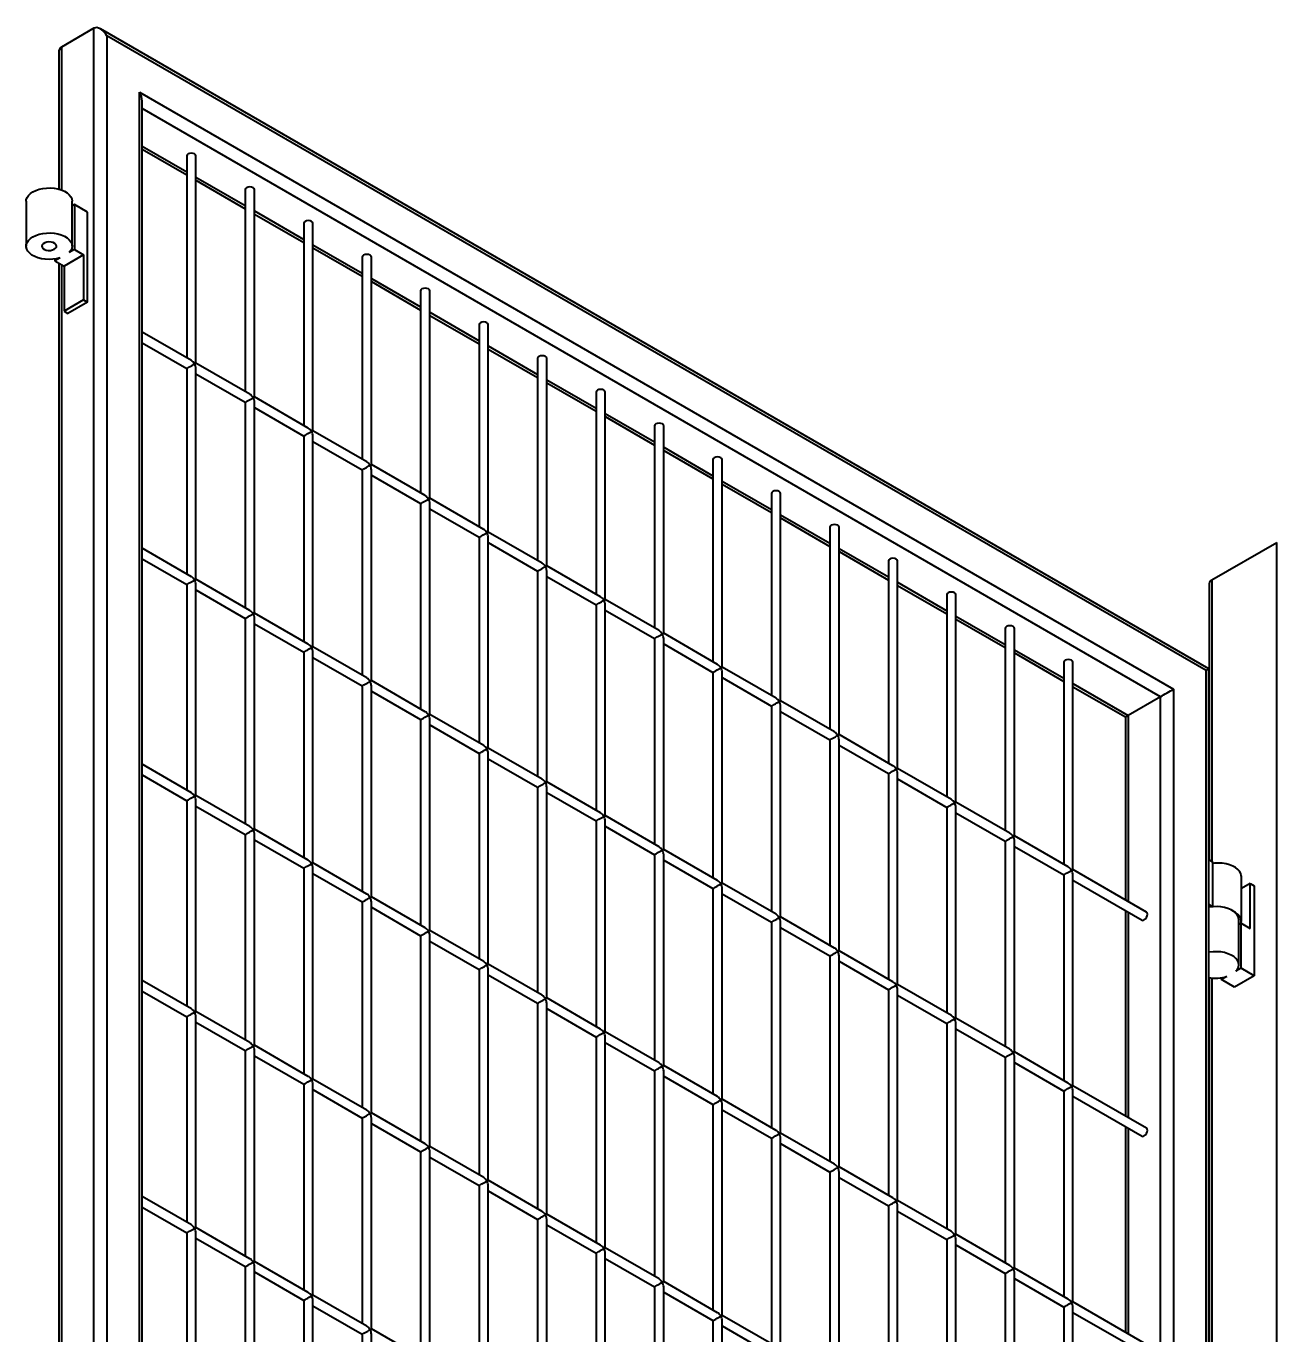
# Model space of a CAD drawing. Header units: millimetres. Extents: x 0 to 420, y 0 to 297.
# Drawn here: x 209.68 to 223.29, y 139.1 to 153.35 of the extents above; entities that cross this region are included whole.
import ezdxf

# ---------------------------------------------------------------- set-up
doc = ezdxf.new("R2010")
doc.units = ezdxf.units.MM

msp = doc.modelspace()

# ---------------------------------------------------------------- linework, layer by layer
at = {"color": 7, "linetype": 'Continuous', "lineweight": 40}
for p, q in [((210.4152, 153.3225), (210.0616, 153.1184)), ((210.4152, 123.9271), (210.4152, 153.3225)), ((222.5501, 146.351), (210.4859, 153.3155)), ((210.5566, 153.2409), (210.5566, 124.0087)), ((222.5208, 146.3341), (210.5566, 153.2409)), ((210.0323, 153.0537), (210.0323, 151.5714)), ((210.9102, 152.6285), (222.1673, 146.1299)), ((210.9102, 124.2129), (210.9102, 152.6285)), ((210.9394, 124.2298), (210.9394, 152.5299)), ((210.9394, 152.0063), (211.4258, 151.7255)), ((211.4258, 151.9345), (211.4258, 149.7348)), ((211.5258, 149.6771), (211.5258, 151.9345)), ((211.5258, 151.6678), (212.0622, 151.3581)), ((212.0622, 151.5672), (212.0622, 149.3674)), ((212.1622, 149.3097), (212.1622, 151.5672)), ((209.6773, 151.4404), (209.6773, 150.9505)), ((210.1773, 150.9505), (210.1773, 151.4404)), ((210.203, 151.4037), (210.1773, 151.3888)), ((210.203, 151.4037), (210.203, 150.9137)), ((210.3445, 151.322), (210.203, 151.4037)), ((210.3445, 150.3422), (210.3445, 151.322)), ((212.1622, 151.3004), (212.6986, 150.9907)), ((212.6986, 151.1998), (212.6986, 149.0001)), ((212.7986, 148.9423), (212.7986, 151.1998)), ((210.0475, 150.8239), (209.9909, 150.7913)), ((210.302, 150.8566), (210.0899, 150.7341)), ((210.203, 150.9137), (210.1465, 150.8811)), ((210.203, 150.9137), (210.302, 150.8566)), ((210.302, 150.8566), (210.302, 150.3667)), ((212.7986, 150.933), (213.335, 150.6233)), ((213.335, 150.8324), (213.335, 148.6327)), ((213.435, 148.5749), (213.435, 150.8324)), ((209.9909, 150.8109), (209.9909, 150.7913)), ((209.9909, 150.7913), (210.0899, 150.7341)), ((210.0323, 150.7674), (210.0323, 127.0751)), ((210.0899, 150.7341), (210.0899, 150.2442)), ((213.435, 150.5656), (213.9714, 150.256)), ((213.9714, 150.465), (213.9714, 148.2653)), ((214.0714, 148.2076), (214.0714, 150.465)), ((210.302, 150.3667), (210.0899, 150.2442)), ((210.3445, 150.3422), (210.1323, 150.2197)), ((210.302, 150.3667), (210.3445, 150.3422)), ((210.0899, 150.2442), (210.1323, 150.2197)), ((214.0714, 150.1982), (214.6078, 149.8886)), ((211.4758, 149.706), (210.9394, 150.0156)), ((214.6078, 150.0976), (214.6078, 147.8979)), ((214.7078, 147.8402), (214.7078, 150.0976)), ((210.9394, 149.9002), (211.4258, 149.6194)), ((214.7078, 149.8308), (215.2442, 149.5212)), ((215.2442, 149.7302), (215.2442, 147.5305)), ((215.3442, 147.4728), (215.3442, 149.7302)), ((211.4258, 149.6194), (211.4258, 147.3832)), ((212.1122, 149.3386), (211.5258, 149.6771)), ((211.5258, 147.3255), (211.5258, 149.6194)), ((211.5258, 149.5616), (212.0622, 149.252)), ((215.3442, 149.4635), (215.8806, 149.1538)), ((212.0622, 149.252), (212.0622, 147.0158)), ((212.7486, 148.9712), (212.1622, 149.3097)), ((212.1622, 146.9581), (212.1622, 149.252)), ((215.8806, 149.3629), (215.8806, 147.1631)), ((215.9806, 147.1054), (215.9806, 149.3629)), ((212.1622, 149.1942), (212.6986, 148.8846)), ((215.9806, 149.0961), (216.517, 148.7864)), ((216.517, 148.9955), (216.517, 146.7958)), ((216.617, 146.738), (216.617, 148.9955)), ((212.6986, 148.8846), (212.6986, 146.6484)), ((213.385, 148.6038), (212.7986, 148.9423)), ((212.7986, 146.5907), (212.7986, 148.8846)), ((212.7986, 148.8269), (213.335, 148.5172)), ((216.617, 148.7287), (217.1534, 148.419)), ((214.0214, 148.2364), (213.435, 148.5749)), ((217.1534, 148.6281), (217.1534, 146.4284)), ((217.2534, 146.3706), (217.2534, 148.6281)), ((213.335, 148.5172), (213.335, 146.281)), ((213.435, 146.2233), (213.435, 148.5172)), ((213.435, 148.4595), (213.9714, 148.1498)), ((217.2534, 148.3613), (217.7898, 148.0517)), ((217.7898, 148.2607), (217.7898, 146.061)), ((217.8898, 146.0033), (217.8898, 148.2607)), ((213.9714, 148.1498), (213.9714, 145.9137)), ((214.6578, 147.869), (214.0714, 148.2076)), ((214.0714, 145.8559), (214.0714, 148.1498)), ((214.0714, 148.0921), (214.6078, 147.7824)), ((217.8898, 147.9939), (218.4262, 147.6843)), ((215.2942, 147.5017), (214.7078, 147.8402)), ((218.4262, 147.8933), (218.4262, 145.6936)), ((218.5262, 145.6359), (218.5262, 147.8933)), ((214.6078, 147.7824), (214.6078, 145.5463)), ((214.7078, 145.4885), (214.7078, 147.7824)), ((214.7078, 147.7247), (215.2442, 147.4151)), ((222.5845, 147.3181), (223.2916, 147.7263)), ((211.4758, 147.3543), (210.9394, 147.664)), ((210.9394, 147.5485), (211.4258, 147.2677)), ((218.5262, 147.6265), (219.0626, 147.3169)), ((215.2442, 147.4151), (215.2442, 145.1789)), ((215.9306, 147.1343), (215.3442, 147.4728)), ((215.3442, 145.1212), (215.3442, 147.4151)), ((219.0626, 147.5259), (219.0626, 145.3262)), ((219.1626, 145.2685), (219.1626, 147.5259)), ((211.4258, 147.2677), (211.4258, 145.0316)), ((212.1122, 146.9869), (211.5258, 147.3255)), ((211.5258, 144.9738), (211.5258, 147.2677)), ((215.3442, 147.3573), (215.8806, 147.0477)), ((219.1626, 147.2592), (219.699, 146.9495)), ((222.5552, 147.2773), (222.5552, 144.2729)), ((211.5258, 147.21), (212.0622, 146.9003)), ((219.699, 147.1586), (219.699, 144.9588)), ((219.799, 144.9011), (219.799, 147.1586)), ((215.8806, 147.0477), (215.8806, 144.8115)), ((216.567, 146.7669), (215.9806, 147.1054)), ((215.9806, 144.7538), (215.9806, 147.0477)), ((215.9806, 146.9899), (216.517, 146.6803)), ((212.0622, 146.9003), (212.0622, 144.6642)), ((212.7486, 146.6196), (212.1622, 146.9581)), ((212.1622, 144.6064), (212.1622, 146.9003)), ((212.1622, 146.8426), (212.6986, 146.533)), ((219.799, 146.8918), (220.3354, 146.5821)), ((217.2034, 146.3995), (216.617, 146.738)), ((220.3354, 146.7912), (220.3354, 144.5915)), ((220.4354, 144.5337), (220.4354, 146.7912)), ((213.385, 146.2522), (212.7986, 146.5907)), ((216.517, 146.6803), (216.517, 144.4441)), ((216.617, 144.3864), (216.617, 146.6803)), ((216.617, 146.6226), (217.1534, 146.3129)), ((212.6986, 146.533), (212.6986, 144.2968)), ((212.7986, 144.2391), (212.7986, 146.533)), ((212.7986, 146.4752), (213.335, 146.1656)), ((220.4354, 146.5244), (220.9718, 146.2147)), ((220.9718, 146.4238), (220.9718, 144.2241)), ((221.0718, 144.1663), (221.0718, 146.4238)), ((217.1534, 146.3129), (217.1534, 144.0767)), ((217.8398, 146.0321), (217.2534, 146.3706)), ((217.2534, 144.019), (217.2534, 146.3129)), ((222.5208, 117.1019), (222.5208, 146.3341)), ((222.5501, 117.0033), (222.5501, 146.351)), ((213.335, 146.1656), (213.335, 143.9294)), ((214.0214, 145.8848), (213.435, 146.2233)), ((213.435, 143.8717), (213.435, 146.1656)), ((217.2534, 146.2552), (217.7898, 145.9455)), ((221.0718, 146.157), (221.643, 145.8272)), ((222.1673, 146.1299), (222.1673, 117.7143)), ((213.435, 146.1078), (213.9714, 145.7982)), ((218.4762, 145.6647), (217.8898, 146.0033)), ((222.0259, 146.0482), (221.6723, 145.8441)), ((214.6578, 145.5174), (214.0714, 145.8559)), ((217.7898, 145.9455), (217.7898, 143.7094)), ((217.8898, 143.6516), (217.8898, 145.9455)), ((217.8898, 145.8878), (218.4262, 145.5781)), ((213.9714, 145.7982), (213.9714, 143.562)), ((214.0714, 143.5043), (214.0714, 145.7982)), ((214.0714, 145.7405), (214.6078, 145.4308)), ((221.643, 145.8272), (221.643, 143.8366)), ((218.4262, 145.5781), (218.4262, 143.342)), ((219.1126, 145.2974), (218.5262, 145.6359)), ((218.5262, 143.2842), (218.5262, 145.5781)), ((214.6078, 145.4308), (214.6078, 143.1946)), ((215.2942, 145.15), (214.7078, 145.4885)), ((214.7078, 143.1369), (214.7078, 145.4308)), ((218.5262, 145.5204), (219.0626, 145.2108)), ((211.4758, 145.0027), (210.9394, 145.3123)), ((214.7078, 145.3731), (215.2442, 145.0634)), ((219.749, 144.93), (219.1626, 145.2685)), ((210.9394, 145.1969), (211.4258, 144.9161)), ((215.9306, 144.7826), (215.3442, 145.1212)), ((219.0626, 145.2108), (219.0626, 142.9746)), ((219.1626, 142.9169), (219.1626, 145.2108)), ((219.1626, 145.153), (219.699, 144.8434)), ((215.2442, 145.0634), (215.2442, 142.8272)), ((215.3442, 142.7695), (215.3442, 145.0634)), ((215.3442, 145.0057), (215.8806, 144.696)), ((211.4258, 144.9161), (211.4258, 142.6799)), ((212.1122, 144.6353), (211.5258, 144.9738)), ((211.5258, 142.6222), (211.5258, 144.9161)), ((211.5258, 144.8584), (212.0622, 144.5487)), ((219.699, 144.8434), (219.699, 142.6072)), ((220.3854, 144.5626), (219.799, 144.9011)), ((219.799, 142.5495), (219.799, 144.8434)), ((215.8806, 144.696), (215.8806, 142.4599)), ((216.567, 144.4153), (215.9806, 144.7538)), ((215.9806, 142.4021), (215.9806, 144.696)), ((219.799, 144.7856), (220.3354, 144.476)), ((212.7486, 144.2679), (212.1622, 144.6064)), ((215.9806, 144.6383), (216.517, 144.3287)), ((212.0622, 144.5487), (212.0622, 142.3125)), ((212.1622, 142.2548), (212.1622, 144.5487)), ((212.1622, 144.491), (212.6986, 144.1813)), ((220.3354, 144.476), (220.3354, 142.2398)), ((221.0218, 144.1952), (220.4354, 144.5337)), ((220.4354, 142.1821), (220.4354, 144.476)), ((220.4354, 144.4183), (220.9718, 144.1086)), ((216.517, 144.3287), (216.517, 142.0925)), ((217.2034, 144.0479), (216.617, 144.3864)), ((216.617, 142.0348), (216.617, 144.3287)), ((216.617, 144.2709), (217.1534, 143.9613)), ((222.5501, 144.2758), (222.5916, 144.2519)), ((212.6986, 144.1813), (212.6986, 141.9451)), ((213.385, 143.9005), (212.7986, 144.2391)), ((212.7986, 141.8874), (212.7986, 144.1813)), ((212.7986, 144.1236), (213.335, 143.8139)), ((221.8741, 143.7032), (221.0718, 144.1663)), ((222.5916, 144.2519), (222.5916, 143.762)), ((217.8398, 143.6805), (217.2534, 144.019)), ((220.9718, 144.1086), (220.9718, 141.8724)), ((221.0718, 141.8147), (221.0718, 144.1086)), ((221.0718, 144.0509), (221.8241, 143.6166)), ((222.9052, 143.6028), (222.9052, 144.0927)), ((223.0017, 144.0152), (222.9052, 143.9595)), ((223.0017, 143.5252), (223.0017, 144.0152)), ((223.0017, 144.0152), (223.0441, 143.9907)), ((223.0441, 143.9907), (223.0441, 143.0108)), ((214.0214, 143.5332), (213.435, 143.8717)), ((217.1534, 143.9613), (217.1534, 141.7251)), ((217.2534, 141.6674), (217.2534, 143.9613)), ((217.2534, 143.9035), (217.7898, 143.5939)), ((213.335, 143.8139), (213.335, 141.5778)), ((213.435, 141.52), (213.435, 143.8139)), ((213.435, 143.7562), (213.9714, 143.4465)), ((221.643, 143.7211), (221.643, 141.4849)), ((222.5916, 143.762), (222.5501, 143.7859)), ((217.7898, 143.5939), (217.7898, 141.3577)), ((218.4762, 143.3131), (217.8898, 143.6516)), ((217.8898, 141.3), (217.8898, 143.5939)), ((222.8769, 143.1292), (222.8769, 143.6191)), ((222.9027, 143.5824), (222.8769, 143.5675)), ((222.9027, 143.0925), (222.9027, 143.5824)), ((222.9027, 143.5824), (223.0017, 143.5252)), ((213.9714, 143.4466), (213.9714, 141.2104)), ((214.6578, 143.1658), (214.0714, 143.5043)), ((214.0714, 141.1526), (214.0714, 143.4465)), ((217.8898, 143.5362), (218.4262, 143.2265)), ((214.0714, 143.3888), (214.6078, 143.0792)), ((219.1126, 142.9457), (218.5262, 143.2842)), ((215.2942, 142.7984), (214.7078, 143.1369)), ((218.4262, 143.2265), (218.4262, 140.9903)), ((218.5262, 140.9326), (218.5262, 143.2265)), ((218.5262, 143.1688), (219.0626, 142.8591)), ((214.6078, 143.0792), (214.6078, 140.843)), ((214.7078, 140.7853), (214.7078, 143.0792)), ((214.7078, 143.0214), (215.2442, 142.7118)), ((222.5552, 142.9909), (222.5552, 119.7767)), ((222.7471, 143.0027), (222.6906, 142.97)), ((222.6906, 142.97), (222.6906, 142.9896)), ((223.0441, 143.0108), (222.832, 142.8884)), ((222.9027, 143.0925), (222.8461, 143.0598)), ((223.0441, 143.0108), (222.9027, 143.0925)), ((211.4758, 142.6511), (210.9394, 142.9607)), ((210.9394, 142.8452), (211.4258, 142.5644)), ((219.0626, 142.8591), (219.0626, 140.6229)), ((219.749, 142.5783), (219.1626, 142.9169)), ((219.1626, 140.5652), (219.1626, 142.8591)), ((222.832, 142.8884), (222.6906, 142.97)), ((215.2442, 142.7118), (215.2442, 140.4756)), ((215.9306, 142.431), (215.3442, 142.7695)), ((215.3442, 140.4179), (215.3442, 142.7118)), ((219.1626, 142.8014), (219.699, 142.4917)), ((211.4258, 142.5644), (211.4258, 140.3283)), ((212.1122, 142.2837), (211.5258, 142.6222)), ((211.5258, 140.2705), (211.5258, 142.5644)), ((215.3442, 142.6541), (215.8806, 142.3444)), ((211.5258, 142.5067), (212.0622, 142.1971)), ((219.699, 142.4917), (219.699, 140.2556)), ((220.3854, 142.211), (219.799, 142.5495)), ((219.799, 140.1978), (219.799, 142.4917)), ((219.799, 142.434), (220.3354, 142.1244)), ((215.8806, 142.3444), (215.8806, 140.1082)), ((216.567, 142.0636), (215.9806, 142.4021)), ((215.9806, 140.0505), (215.9806, 142.3444)), ((215.9806, 142.2867), (216.517, 141.977)), ((212.0622, 142.1971), (212.0622, 139.9609)), ((212.7486, 141.9163), (212.1622, 142.2548)), ((212.1622, 139.9032), (212.1622, 142.1971)), ((212.1622, 142.1393), (212.6986, 141.8297)), ((221.0218, 141.8436), (220.4354, 142.1821)), ((217.2034, 141.6962), (216.617, 142.0348)), ((220.3354, 142.1244), (220.3354, 139.8882)), ((220.4354, 139.8305), (220.4354, 142.1244)), ((220.4354, 142.0666), (220.9718, 141.757)), ((213.385, 141.5489), (212.7986, 141.8874)), ((216.517, 141.977), (216.517, 139.7408)), ((216.617, 139.6831), (216.617, 141.977)), ((216.617, 141.9193), (217.1534, 141.6096)), ((212.6986, 141.8297), (212.6986, 139.5935)), ((212.7986, 139.5358), (212.7986, 141.8297)), ((212.7986, 141.772), (213.335, 141.4623)), ((220.9718, 141.757), (220.9718, 139.5208)), ((221.8741, 141.3515), (221.0718, 141.8147)), ((221.0718, 139.4631), (221.0718, 141.757)), ((217.1534, 141.6096), (217.1534, 139.3735)), ((217.8398, 141.3289), (217.2534, 141.6674)), ((217.2534, 139.3157), (217.2534, 141.6096)), ((221.0718, 141.6992), (221.8241, 141.2649)), ((213.335, 141.4623), (213.335, 139.2261)), ((214.0214, 141.1815), (213.435, 141.52)), ((213.435, 139.1684), (213.435, 141.4623)), ((217.2534, 141.5519), (217.7898, 141.2422)), ((213.435, 141.4046), (213.9714, 141.0949)), ((218.4762, 140.9615), (217.8898, 141.3)), ((221.643, 141.3695), (221.643, 139.1333)), ((214.6578, 140.8141), (214.0714, 141.1526)), ((217.7898, 141.2422), (217.7898, 139.0061)), ((217.8898, 138.9483), (217.8898, 141.2422)), ((217.8898, 141.1845), (218.4262, 140.8749)), ((213.9714, 141.0949), (213.9714, 138.8587)), ((214.0714, 138.801), (214.0714, 141.0949)), ((214.0714, 141.0372), (214.6078, 140.7275)), ((218.4262, 140.8749), (218.4262, 138.6387)), ((219.1126, 140.5941), (218.5262, 140.9326)), ((218.5262, 138.581), (218.5262, 140.8749)), ((214.6078, 140.7275), (214.6078, 138.4914)), ((215.2942, 140.4467), (214.7078, 140.7853)), ((214.7078, 138.4336), (214.7078, 140.7275)), ((218.5262, 140.8171), (219.0626, 140.5075)), ((211.4758, 140.2994), (210.9394, 140.6091)), ((214.7078, 140.6698), (215.2442, 140.3601)), ((219.749, 140.2267), (219.1626, 140.5652)), ((210.9394, 140.4936), (211.4258, 140.2128)), ((219.0626, 140.5075), (219.0626, 138.2713)), ((219.1626, 138.2136), (219.1626, 140.5075)), ((219.1626, 140.4498), (219.699, 140.1401)), ((215.2442, 140.3601), (215.2442, 138.124)), ((215.9306, 140.0794), (215.3442, 140.4179)), ((215.3442, 138.0662), (215.3442, 140.3601)), ((215.3442, 140.3024), (215.8806, 139.9928)), ((211.4258, 140.2128), (211.4258, 137.9766)), ((212.1122, 139.932), (211.5258, 140.2705)), ((211.5258, 137.9189), (211.5258, 140.2128)), ((211.5258, 140.1551), (212.0622, 139.8454)), ((219.699, 140.1401), (219.699, 137.9039)), ((220.3854, 139.8593), (219.799, 140.1978)), ((219.799, 137.8462), (219.799, 140.1401)), ((216.567, 139.712), (215.9806, 140.0505)), ((219.799, 140.0824), (220.3354, 139.7727)), ((212.7486, 139.5646), (212.1622, 139.9032)), ((215.8806, 139.9928), (215.8806, 137.7566)), ((215.9806, 137.6989), (215.9806, 139.9928)), ((215.9806, 139.935), (216.517, 139.6254)), ((212.0622, 139.8454), (212.0622, 137.6093)), ((212.1622, 137.5515), (212.1622, 139.8454)), ((212.1622, 139.7877), (212.6986, 139.478)), ((220.3354, 139.7727), (220.3354, 137.5365)), ((221.0218, 139.4919), (220.4354, 139.8305)), ((220.4354, 137.4788), (220.4354, 139.7727)), ((220.4354, 139.715), (220.9718, 139.4053)), ((216.517, 139.6254), (216.517, 137.3892)), ((217.2034, 139.3446), (216.617, 139.6831)), ((216.617, 137.3315), (216.617, 139.6254)), ((216.617, 139.5676), (217.1534, 139.258)), ((212.6986, 139.478), (212.6986, 137.2419)), ((213.385, 139.1973), (212.7986, 139.5358)), ((212.7986, 137.1841), (212.7986, 139.478)), ((221.8741, 138.9999), (221.0718, 139.4631)), ((212.7986, 139.4203), (213.335, 139.1107)), ((217.8398, 138.9772), (217.2534, 139.3157)), ((220.9718, 139.4053), (220.9718, 137.1692)), ((221.0718, 137.1114), (221.0718, 139.4053)), ((221.0718, 139.3476), (221.8241, 138.9133)), ((214.0214, 138.8299), (213.435, 139.1684)), ((217.1534, 139.258), (217.1534, 137.0218)), ((217.2534, 136.9641), (217.2534, 139.258)), ((217.2534, 139.2003), (217.7898, 138.8906)), ((213.335, 139.1107), (213.335, 136.8745)), ((213.435, 136.8168), (213.435, 139.1107))]:
    msp.add_line(p, q, dxfattribs=at)
at = {"color": 8, "linetype": 'Continuous', "lineweight": 40}
for p, q in [((210.0616, 153.1184), (210.0616, 151.5621)), ((222.0259, 146.0482), (210.9394, 152.4483)), ((210.9394, 152.0401), (211.4258, 151.7593)), ((211.5258, 151.7016), (212.0622, 151.3919)), ((212.1622, 151.3342), (212.6986, 151.0245)), ((212.7986, 150.9668), (213.335, 150.6572)), ((210.0616, 150.7504), (210.0616, 127.0659)), ((213.435, 150.5994), (213.9714, 150.2898)), ((214.0714, 150.232), (214.6078, 149.9224)), ((214.7078, 149.8647), (215.2442, 149.555)), ((215.3442, 149.4973), (215.8806, 149.1876)), ((215.9806, 149.1299), (216.517, 148.8202)), ((216.617, 148.7625), (217.1534, 148.4529)), ((217.2534, 148.3951), (217.7898, 148.0855)), ((217.8898, 148.0277), (218.4262, 147.7181)), ((223.2916, 115.5545), (223.2916, 147.7263)), ((218.5262, 147.6604), (219.0626, 147.3507)), ((219.1626, 147.293), (219.699, 146.9833)), ((222.5845, 147.3181), (222.5845, 144.256)), ((219.799, 146.9256), (220.3354, 146.6159)), ((220.4354, 146.5582), (220.9718, 146.2486)), ((221.0718, 146.1908), (221.6723, 145.8441)), ((222.0259, 117.8297), (222.0259, 146.0482)), ((221.6723, 145.8441), (221.6723, 143.8197)), ((221.6723, 143.7042), (221.6723, 141.468)), ((222.5845, 142.987), (222.5845, 119.7598)), ((221.6723, 141.3526), (221.6723, 139.1164))]:
    msp.add_line(p, q, dxfattribs=at)
at = {"color": 7, "linetype": 'Continuous', "lineweight": 40, "flags": 128}
for points in [[(211.5258, 151.9345), (211.522, 151.9456), (211.5112, 151.955), (211.495, 151.9612), (211.4758, 151.9634), (211.4567, 151.9612), (211.4405, 151.955), (211.4296, 151.9456), (211.4258, 151.9345)], [(209.6773, 151.4404), (209.6789, 151.4567), (209.6871, 151.4804), (209.7021, 151.5031), (209.7234, 151.5239), (209.7505, 151.5424), (209.7826, 151.5581), (209.8187, 151.5704), (209.8579, 151.579), (209.8991, 151.5838), (209.9411, 151.5845), (209.9826, 151.5811), (210.0226, 151.5738), (210.06, 151.5627), (210.0935, 151.5482), (210.1224, 151.5306), (210.1458, 151.5105), (210.1631, 151.4884), (210.1736, 151.4649), (210.1773, 151.4408), (210.1773, 151.4404)], [(212.1622, 151.5672), (212.1584, 151.5782), (212.1476, 151.5876), (212.1314, 151.5938), (212.1122, 151.596), (212.0931, 151.5938), (212.0769, 151.5876), (212.066, 151.5782), (212.0622, 151.5672)], [(212.7986, 151.1998), (212.7948, 151.2108), (212.784, 151.2202), (212.7678, 151.2264), (212.7486, 151.2286), (212.7295, 151.2264), (212.7133, 151.2202), (212.7024, 151.2108), (212.6986, 151.1998)], [(210.0475, 150.8239), (210.0091, 150.8141), (209.9684, 150.8081), (209.9266, 150.8061), (209.8848, 150.8082), (209.8442, 150.8144), (209.8059, 150.8243), (209.771, 150.8378), (209.7406, 150.8545), (209.7154, 150.8739), (209.6962, 150.8954), (209.6835, 150.9185), (209.6777, 150.9425), (209.6789, 150.9667), (209.6871, 150.9905), (209.7021, 151.0131), (209.7234, 151.034), (209.7505, 151.0525), (209.7826, 151.0682), (209.8187, 151.0805), (209.8579, 151.0891), (209.8991, 151.0939), (209.9411, 151.0946), (209.9826, 151.0912), (210.0226, 151.0839), (210.06, 151.0728), (210.0935, 151.0582), (210.1224, 151.0407), (210.1458, 151.0205), (210.1631, 150.9984), (210.1736, 150.975), (210.1773, 150.9509), (210.1739, 150.9267), (210.1635, 150.9032), (210.1465, 150.8811)], [(209.9838, 150.9178), (209.998, 150.9289), (210.0059, 150.9419), (210.0068, 150.9556), (210.0006, 150.9689), (209.9879, 150.9806), (209.9698, 150.9896), (209.948, 150.9951), (209.9243, 150.9966), (209.9009, 150.9941), (209.8798, 150.9876), (209.8629, 150.9779), (209.8518, 150.9657), (209.8473, 150.9522), (209.85, 150.9385), (209.8595, 150.9259), (209.8751, 150.9155), (209.8953, 150.9081), (209.9183, 150.9046), (209.9421, 150.9051), (209.9647, 150.9096), (209.9838, 150.9178)], [(213.435, 150.8324), (213.4312, 150.8434), (213.4204, 150.8528), (213.4042, 150.8591), (213.385, 150.8613), (213.3659, 150.8591), (213.3497, 150.8528), (213.3388, 150.8434), (213.335, 150.8324)], [(214.0714, 150.465), (214.0676, 150.4761), (214.0568, 150.4854), (214.0406, 150.4917), (214.0214, 150.4939), (214.0023, 150.4917), (213.9861, 150.4854), (213.9752, 150.4761), (213.9714, 150.465)], [(214.7078, 150.0976), (214.704, 150.1087), (214.6932, 150.118), (214.677, 150.1243), (214.6578, 150.1265), (214.6387, 150.1243), (214.6225, 150.118), (214.6116, 150.1087), (214.6078, 150.0976)], [(215.3442, 149.7302), (215.3404, 149.7413), (215.3296, 149.7507), (215.3134, 149.7569), (215.2942, 149.7591), (215.2751, 149.7569), (215.2589, 149.7507), (215.248, 149.7413), (215.2442, 149.7302)], [(215.9806, 149.3629), (215.9768, 149.3739), (215.966, 149.3833), (215.9497, 149.3895), (215.9306, 149.3917), (215.9115, 149.3895), (215.8953, 149.3833), (215.8844, 149.3739), (215.8806, 149.3629)], [(216.617, 148.9955), (216.6132, 149.0065), (216.6024, 149.0159), (216.5861, 149.0221), (216.567, 149.0243), (216.5479, 149.0221), (216.5317, 149.0159), (216.5208, 149.0065), (216.517, 148.9955)], [(217.2534, 148.6281), (217.2496, 148.6391), (217.2388, 148.6485), (217.2225, 148.6548), (217.2034, 148.657), (217.1843, 148.6548), (217.168, 148.6485), (217.1572, 148.6391), (217.1534, 148.6281)], [(217.8898, 148.2607), (217.886, 148.2718), (217.8752, 148.2811), (217.8589, 148.2874), (217.8398, 148.2896), (217.8207, 148.2874), (217.8044, 148.2811), (217.7936, 148.2718), (217.7898, 148.2607)], [(218.5262, 147.8933), (218.5224, 147.9044), (218.5116, 147.9137), (218.4953, 147.92), (218.4762, 147.9222), (218.4571, 147.92), (218.4408, 147.9137), (218.43, 147.9044), (218.4262, 147.8933)], [(219.1626, 147.5259), (219.1588, 147.537), (219.1479, 147.5464), (219.1317, 147.5526), (219.1126, 147.5548), (219.0935, 147.5526), (219.0772, 147.5463), (219.0664, 147.537), (219.0626, 147.5259)], [(219.799, 147.1586), (219.7952, 147.1696), (219.7843, 147.179), (219.7681, 147.1852), (219.749, 147.1874), (219.7299, 147.1852), (219.7136, 147.179), (219.7028, 147.1696), (219.699, 147.1586)], [(220.4354, 146.7912), (220.4316, 146.8022), (220.4207, 146.8116), (220.4045, 146.8178), (220.3854, 146.82), (220.3662, 146.8178), (220.35, 146.8116), (220.3392, 146.8022), (220.3354, 146.7912)], [(221.0718, 146.4238), (221.068, 146.4348), (221.0571, 146.4442), (221.0409, 146.4505), (221.0218, 146.4527), (221.0026, 146.4505), (220.9864, 146.4442), (220.9756, 146.4348), (220.9718, 146.4238)], [(222.9052, 144.0927), (222.9048, 144.1007), (222.899, 144.1247), (222.8863, 144.1478), (222.8671, 144.1693), (222.8419, 144.1887), (222.8114, 144.2054), (222.7766, 144.2189), (222.7383, 144.2288), (222.6977, 144.2349), (222.6559, 144.237), (222.614, 144.2351), (222.5916, 144.2323)], [(221.8491, 143.619), (221.8626, 143.63), (221.8741, 143.6454), (221.8818, 143.6631), (221.8844, 143.6803), (221.8818, 143.6944), (221.8741, 143.7032), (221.8741, 143.7032)], [(222.8769, 143.6191), (222.8769, 143.6195), (222.8733, 143.6437), (222.8627, 143.6671), (222.8455, 143.6892), (222.8221, 143.7093), (222.7932, 143.7269), (222.7596, 143.7414), (222.7223, 143.7525), (222.6823, 143.7599), (222.6407, 143.7632), (222.5987, 143.7625), (222.5576, 143.7578), (222.5501, 143.7565)], [(222.9027, 143.5824), (222.9036, 143.5865), (222.9048, 143.6107), (222.899, 143.6347), (222.8863, 143.6578), (222.8671, 143.6794), (222.8419, 143.6988), (222.8173, 143.7127)], [(221.8241, 143.6166), (221.8356, 143.6143), (221.8491, 143.619)], [(222.8461, 143.0598), (222.8631, 143.082), (222.8735, 143.1054), (222.8769, 143.1296), (222.8733, 143.1537), (222.8627, 143.1772), (222.8455, 143.1993), (222.8221, 143.2194), (222.7932, 143.237), (222.7596, 143.2515), (222.7223, 143.2626), (222.6823, 143.2699), (222.6407, 143.2733), (222.5987, 143.2726), (222.5576, 143.2679), (222.5501, 143.2665)], [(221.8491, 141.2674), (221.8626, 141.2783), (221.8741, 141.2938), (221.8818, 141.3115), (221.8844, 141.3286), (221.8818, 141.3427), (221.8741, 141.3515), (221.8741, 141.3515)], [(221.8241, 141.2649), (221.8356, 141.2627), (221.8491, 141.2674)]]:
    msp.add_lwpolyline(points, dxfattribs=at)
at = {"color": 7, "linetype": 'Continuous', "lineweight": 40}
for centre, radius, start, end in [((222.6052, 147.2723), 0.0503, 114.37332, 174.30284), ((222.6266, 143.3989), 0.4141, 259.36025, 286.91829)]:
    msp.add_arc(centre, radius, start, end, dxfattribs=at)
for centre, major_axis, ratio, start_param, end_param in [((210.4859, 153.2001), (-0.0707, 0.1225), 0.5773346, 4.7123483, 6.2831447), ((210.1323, 152.996), (-0.0707, 0.1225), 0.5773346, 6.2831447, 7.0685428), ((210.8394, 152.5877), (-0.0707, 0.1225), 0.5773346, 3.9269502, 4.7123483), ((211.4758, 149.6482), (-0.0354, 0.0612), 0.5773346, 4.7123483, 5.4978278), ((211.4758, 149.6482), (0.05, 0.0289), 0.0000704, 3.141552, 5.4977465), ((211.4758, 149.6482), (0.05, 0.0289), 0.0000704, 5.4977465, 6.2831447), ((211.4758, 149.6482), (-0.0354, 0.0612), 0.5773346, 3.9269502, 4.7123483), ((212.1122, 149.2808), (0.05, 0.0289), 0.0000704, 3.141552, 5.4977465), ((212.1122, 149.2808), (-0.0354, 0.0612), 0.5773346, 4.7123483, 5.4978278), ((212.1122, 149.2808), (0.05, 0.0289), 0.0000704, 5.4977465, 6.2831447), ((212.1122, 149.2808), (-0.0354, 0.0612), 0.5773346, 3.9269502, 4.7123483), ((212.7486, 148.9135), (-0.0354, 0.0612), 0.5773346, 4.7123483, 5.4978278), ((212.7486, 148.9135), (0.05, 0.0289), 0.0000704, 3.141552, 5.4977465), ((212.7486, 148.9135), (0.05, 0.0289), 0.0000704, 5.4977465, 6.2831447), ((212.7486, 148.9135), (-0.0354, 0.0612), 0.5773346, 3.9269502, 4.7123483), ((213.385, 148.5461), (0.05, 0.0289), 0.0000704, 3.141552, 5.4977465), ((213.385, 148.5461), (-0.0354, 0.0612), 0.5773346, 4.7123483, 5.4978278), ((213.385, 148.5461), (0.05, 0.0289), 0.0000704, 5.4977465, 6.2831447), ((213.385, 148.5461), (-0.0354, 0.0612), 0.5773346, 3.9269502, 4.7123483), ((214.0214, 148.1787), (0.05, 0.0289), 0.0000704, 3.141552, 5.4977465), ((214.0214, 148.1787), (-0.0354, 0.0612), 0.5773346, 4.7123483, 5.4978278), ((214.0214, 148.1787), (0.05, 0.0289), 0.0000704, 5.4977465, 6.2831447), ((214.0214, 148.1787), (-0.0354, 0.0612), 0.5773346, 3.9269502, 4.7123483), ((214.6578, 147.8113), (0.05, 0.0289), 0.0000704, 3.141552, 5.4977465), ((214.6578, 147.8113), (-0.0354, 0.0612), 0.5773346, 4.7123483, 5.4978278), ((214.6578, 147.8113), (0.05, 0.0289), 0.0000704, 5.4977465, 6.2831447), ((214.6578, 147.8113), (-0.0354, 0.0612), 0.5773346, 3.9269502, 4.7123483), ((215.2942, 147.4439), (0.05, 0.0289), 0.0000704, 3.141552, 5.4977465), ((215.2942, 147.4439), (-0.0354, 0.0612), 0.5773346, 4.7123483, 5.4978278), ((215.2942, 147.4439), (0.05, 0.0289), 0.0000704, 5.4977465, 6.2831447), ((215.2942, 147.4439), (-0.0354, 0.0612), 0.5773346, 3.9269502, 4.7123483), ((211.4758, 147.2966), (0.05, 0.0289), 0.0000704, 3.141552, 5.4977465), ((211.4758, 147.2966), (-0.0354, 0.0612), 0.5773346, 4.7123483, 5.4978278), ((211.4758, 147.2966), (0.05, 0.0289), 0.0000704, 5.4977465, 6.2831447), ((211.4758, 147.2966), (-0.0354, 0.0612), 0.5773346, 3.9269502, 4.7123483), ((215.9306, 147.0765), (-0.0354, 0.0612), 0.5773346, 4.7123483, 5.4978278), ((212.1122, 146.9292), (-0.0354, 0.0612), 0.5773346, 4.7123483, 5.4978278), ((215.9306, 147.0765), (0.05, 0.0289), 0.0000704, 3.141552, 5.4977465), ((215.9306, 147.0765), (0.05, 0.0289), 0.0000704, 5.4977465, 6.2831447), ((215.9306, 147.0765), (-0.0354, 0.0612), 0.5773346, 3.9269502, 4.7123483), ((212.1122, 146.9292), (0.05, 0.0289), 0.0000704, 3.141552, 5.4977465), ((212.1122, 146.9292), (0.05, 0.0289), 0.0000704, 5.4977465, 6.2831447), ((212.1122, 146.9292), (-0.0354, 0.0612), 0.5773346, 3.9269502, 4.7123483), ((216.567, 146.7092), (0.05, 0.0289), 0.0000704, 3.141552, 5.4977465), ((216.567, 146.7092), (-0.0354, 0.0612), 0.5773346, 4.7123483, 5.4978278), ((216.567, 146.7092), (0.05, 0.0289), 0.0000704, 5.4977465, 6.2831447), ((216.567, 146.7092), (-0.0354, 0.0612), 0.5773346, 3.9269502, 4.7123483), ((212.7486, 146.5618), (0.05, 0.0289), 0.0000704, 3.141552, 5.4977465), ((212.7486, 146.5618), (-0.0354, 0.0612), 0.5773346, 4.7123483, 5.4978278), ((212.7486, 146.5618), (0.05, 0.0289), 0.0000704, 5.4977465, 6.2831447), ((212.7486, 146.5618), (-0.0354, 0.0612), 0.5773346, 3.9269502, 4.7123483), ((217.2034, 146.3418), (0.05, 0.0289), 0.0000704, 3.141552, 5.4977465), ((217.2034, 146.3418), (-0.0354, 0.0612), 0.5773346, 4.7123483, 5.4978278), ((217.2034, 146.3418), (0.05, 0.0289), 0.0000704, 5.4977465, 6.2831447), ((217.2034, 146.3418), (-0.0354, 0.0612), 0.5773346, 3.9269502, 4.7123483), ((222.4501, 146.2932), (0.1, 0.0577), 0.0000704, 5.4977465, 6.2831447), ((213.385, 146.1944), (0.05, 0.0289), 0.0000704, 3.141552, 5.4977465), ((213.385, 146.1944), (-0.0354, 0.0612), 0.5773346, 4.7123483, 5.4978278), ((213.385, 146.1944), (0.05, 0.0289), 0.0000704, 5.4977465, 6.2831447), ((213.385, 146.1944), (-0.0354, 0.0612), 0.5773346, 3.9269502, 4.7123483), ((222.0966, 146.0891), (0.1, 0.0577), 0.0000704, 3.9269502, 5.4977465), ((217.8398, 145.9744), (0.05, 0.0289), 0.0000704, 3.141552, 5.4977465), ((217.8398, 145.9744), (-0.0354, 0.0612), 0.5773346, 4.7123483, 5.4978278), ((217.8398, 145.9744), (0.05, 0.0289), 0.0000704, 5.4977465, 6.2831447), ((217.8398, 145.9744), (-0.0354, 0.0612), 0.5773346, 3.9269502, 4.7123483), ((214.0214, 145.8271), (0.05, 0.0289), 0.0000704, 3.141552, 5.4977465), ((214.0214, 145.8271), (-0.0354, 0.0612), 0.5773346, 4.7123483, 5.4978278), ((214.0214, 145.8271), (0.05, 0.0289), 0.0000704, 5.4977465, 6.2831447), ((214.0214, 145.8271), (-0.0354, 0.0612), 0.5773346, 3.9269502, 4.7123483), ((221.743, 145.885), (0.1, 0.0577), 0.0000704, 3.141552, 3.9269502), ((218.4762, 145.607), (0.05, 0.0289), 0.0000704, 3.141552, 5.4977465), ((218.4762, 145.607), (-0.0354, 0.0612), 0.5773346, 4.7123483, 5.4978278), ((218.4762, 145.607), (0.05, 0.0289), 0.0000704, 5.4977465, 6.2831447), ((218.4762, 145.607), (-0.0354, 0.0612), 0.5773346, 3.9269502, 4.7123483), ((214.6578, 145.4597), (0.05, 0.0289), 0.0000704, 3.141552, 5.4977465), ((214.6578, 145.4597), (-0.0354, 0.0612), 0.5773346, 4.7123483, 5.4978278), ((214.6578, 145.4597), (0.05, 0.0289), 0.0000704, 5.4977465, 6.2831447), ((214.6578, 145.4597), (-0.0354, 0.0612), 0.5773346, 3.9269502, 4.7123483), ((219.1126, 145.2396), (-0.0354, 0.0612), 0.5773346, 4.7123483, 5.4978278), ((219.1126, 145.2396), (0.05, 0.0289), 0.0000704, 5.4977465, 6.2831447), ((215.2942, 145.0923), (-0.0354, 0.0612), 0.5773346, 4.7123483, 5.4978278), ((215.2942, 145.0923), (0.05, 0.0289), 0.0000704, 5.4977465, 6.2831447), ((219.1126, 145.2396), (0.05, 0.0289), 0.0000704, 3.141552, 5.4977465), ((219.1126, 145.2396), (-0.0354, 0.0612), 0.5773346, 3.9269502, 4.7123483), ((211.4758, 144.945), (-0.0354, 0.0612), 0.5773346, 4.7123483, 5.4978278), ((215.2942, 145.0923), (0.05, 0.0289), 0.0000704, 3.141552, 5.4977465), ((215.2942, 145.0923), (-0.0354, 0.0612), 0.5773346, 3.9269502, 4.7123483), ((211.4758, 144.945), (0.05, 0.0289), 0.0000704, 3.141552, 5.4977465), ((211.4758, 144.945), (0.05, 0.0289), 0.0000704, 5.4977465, 6.2831447), ((211.4758, 144.945), (-0.0354, 0.0612), 0.5773346, 3.9269502, 4.7123483), ((219.749, 144.8722), (0.05, 0.0289), 0.0000704, 3.141552, 5.4977465), ((219.749, 144.8722), (-0.0354, 0.0612), 0.5773346, 4.7123483, 5.4978278), ((219.749, 144.8722), (0.05, 0.0289), 0.0000704, 5.4977465, 6.2831447), ((219.749, 144.8722), (-0.0354, 0.0612), 0.5773346, 3.9269502, 4.7123483), ((215.9306, 144.7249), (0.05, 0.0289), 0.0000704, 3.141552, 5.4977465), ((215.9306, 144.7249), (-0.0354, 0.0612), 0.5773346, 4.7123483, 5.4978278), ((215.9306, 144.7249), (0.05, 0.0289), 0.0000704, 5.4977465, 6.2831447), ((215.9306, 144.7249), (-0.0354, 0.0612), 0.5773346, 3.9269502, 4.7123483), ((212.1122, 144.5776), (0.05, 0.0289), 0.0000704, 3.141552, 5.4977465), ((212.1122, 144.5776), (-0.0354, 0.0612), 0.5773346, 4.7123483, 5.4978278), ((212.1122, 144.5776), (0.05, 0.0289), 0.0000704, 5.4977465, 6.2831447), ((212.1122, 144.5776), (-0.0354, 0.0612), 0.5773346, 3.9269502, 4.7123483), ((220.3854, 144.5049), (-0.0354, 0.0612), 0.5773346, 4.7123483, 5.4978278), ((216.567, 144.3575), (-0.0354, 0.0612), 0.5773346, 4.7123483, 5.4978278), ((220.3854, 144.5049), (0.05, 0.0289), 0.0000704, 3.141552, 5.4977465), ((220.3854, 144.5049), (0.05, 0.0289), 0.0000704, 5.4977465, 6.2831447), ((220.3854, 144.5049), (-0.0354, 0.0612), 0.5773346, 3.9269502, 4.7123483), ((212.7486, 144.2102), (-0.0354, 0.0612), 0.5773346, 4.7123483, 5.4978278), ((216.567, 144.3575), (0.05, 0.0289), 0.0000704, 3.141552, 5.4977465), ((216.567, 144.3575), (0.05, 0.0289), 0.0000704, 5.4977465, 6.2831447), ((216.567, 144.3575), (-0.0354, 0.0612), 0.5773346, 3.9269502, 4.7123483), ((212.7486, 144.2102), (0.05, 0.0289), 0.0000704, 3.141552, 5.4977465), ((212.7486, 144.2102), (0.05, 0.0289), 0.0000704, 5.4977465, 6.2831447), ((212.7486, 144.2102), (-0.0354, 0.0612), 0.5773346, 3.9269502, 4.7123483), ((221.0218, 144.1375), (0.05, 0.0289), 0.0000704, 3.141552, 5.4977465), ((221.0218, 144.1375), (-0.0354, 0.0612), 0.5773346, 4.7123483, 5.4978278), ((221.0218, 144.1375), (0.05, 0.0289), 0.0000704, 5.4977465, 6.2831447), ((221.0218, 144.1375), (-0.0354, 0.0612), 0.5773346, 3.9269502, 4.7123483), ((217.2034, 143.9901), (0.05, 0.0289), 0.0000704, 3.141552, 5.4977465), ((217.2034, 143.9901), (-0.0354, 0.0612), 0.5773346, 4.7123483, 5.4978278), ((217.2034, 143.9901), (0.05, 0.0289), 0.0000704, 5.4977465, 6.2831447), ((217.2034, 143.9901), (-0.0354, 0.0612), 0.5773346, 3.9269502, 4.7123483), ((213.385, 143.8428), (0.05, 0.0289), 0.0000704, 3.141552, 5.4977465), ((213.385, 143.8428), (-0.0354, 0.0612), 0.5773346, 4.7123483, 5.4978278), ((213.385, 143.8428), (0.05, 0.0289), 0.0000704, 5.4977465, 6.2831447), ((213.385, 143.8428), (-0.0354, 0.0612), 0.5773346, 3.9269502, 4.7123483), ((217.8398, 143.6228), (0.05, 0.0289), 0.0000704, 3.141552, 5.4977465), ((217.8398, 143.6228), (-0.0354, 0.0612), 0.5773346, 4.7123483, 5.4978278), ((217.8398, 143.6228), (0.05, 0.0289), 0.0000704, 5.4977465, 6.2831447), ((217.8398, 143.6228), (-0.0354, 0.0612), 0.5773346, 3.9269502, 4.7123483), ((214.0214, 143.4754), (0.05, 0.0289), 0.0000704, 3.141552, 5.4977465), ((214.0214, 143.4754), (-0.0354, 0.0612), 0.5773346, 4.7123483, 5.4978278), ((214.0214, 143.4754), (0.05, 0.0289), 0.0000704, 5.4977465, 6.2831447), ((214.0214, 143.4754), (-0.0354, 0.0612), 0.5773346, 3.9269502, 4.7123483), ((218.4762, 143.2554), (0.05, 0.0289), 0.0000704, 3.141552, 5.4977465), ((218.4762, 143.2554), (-0.0354, 0.0612), 0.5773346, 4.7123483, 5.4978278), ((218.4762, 143.2554), (0.05, 0.0289), 0.0000704, 5.4977465, 6.2831447), ((218.4762, 143.2554), (-0.0354, 0.0612), 0.5773346, 3.9269502, 4.7123483), ((214.6578, 143.108), (0.05, 0.0289), 0.0000704, 3.141552, 5.4977465), ((214.6578, 143.108), (-0.0354, 0.0612), 0.5773346, 4.7123483, 5.4978278), ((214.6578, 143.108), (0.05, 0.0289), 0.0000704, 5.4977465, 6.2831447), ((214.6578, 143.108), (-0.0354, 0.0612), 0.5773346, 3.9269502, 4.7123483), ((219.1126, 142.888), (0.05, 0.0289), 0.0000704, 3.141552, 5.4977465), ((219.1126, 142.888), (-0.0354, 0.0612), 0.5773346, 4.7123483, 5.4978278), ((219.1126, 142.888), (0.05, 0.0289), 0.0000704, 5.4977465, 6.2831447), ((219.1126, 142.888), (-0.0354, 0.0612), 0.5773346, 3.9269502, 4.7123483), ((215.2942, 142.7407), (0.05, 0.0289), 0.0000704, 3.141552, 5.4977465), ((215.2942, 142.7407), (-0.0354, 0.0612), 0.5773346, 4.7123483, 5.4978278), ((215.2942, 142.7407), (0.05, 0.0289), 0.0000704, 5.4977465, 6.2831447), ((215.2942, 142.7407), (-0.0354, 0.0612), 0.5773346, 3.9269502, 4.7123483), ((211.4758, 142.5933), (0.05, 0.0289), 0.0000704, 3.141552, 5.4977465), ((211.4758, 142.5933), (-0.0354, 0.0612), 0.5773346, 4.7123483, 5.4978278), ((211.4758, 142.5933), (0.05, 0.0289), 0.0000704, 5.4977465, 6.2831447), ((211.4758, 142.5933), (-0.0354, 0.0612), 0.5773346, 3.9269502, 4.7123483), ((219.749, 142.5206), (-0.0354, 0.0612), 0.5773346, 4.7123483, 5.4978278), ((215.9306, 142.3733), (-0.0354, 0.0612), 0.5773346, 4.7123483, 5.4978278), ((219.749, 142.5206), (0.05, 0.0289), 0.0000704, 3.141552, 5.4977465), ((219.749, 142.5206), (0.05, 0.0289), 0.0000704, 5.4977465, 6.2831447), ((219.749, 142.5206), (-0.0354, 0.0612), 0.5773346, 3.9269502, 4.7123483), ((212.1122, 142.2259), (-0.0354, 0.0612), 0.5773346, 4.7123483, 5.4978278), ((215.9306, 142.3733), (0.05, 0.0289), 0.0000704, 3.141552, 5.4977465), ((215.9306, 142.3733), (0.05, 0.0289), 0.0000704, 5.4977465, 6.2831447), ((215.9306, 142.3733), (-0.0354, 0.0612), 0.5773346, 3.9269502, 4.7123483), ((212.1122, 142.2259), (0.05, 0.0289), 0.0000704, 3.141552, 5.4977465), ((212.1122, 142.2259), (0.05, 0.0289), 0.0000704, 5.4977465, 6.2831447), ((212.1122, 142.2259), (-0.0354, 0.0612), 0.5773346, 3.9269502, 4.7123483), ((220.3854, 142.1532), (0.05, 0.0289), 0.0000704, 3.141552, 5.4977465), ((220.3854, 142.1532), (-0.0354, 0.0612), 0.5773346, 4.7123483, 5.4978278), ((220.3854, 142.1532), (0.05, 0.0289), 0.0000704, 5.4977465, 6.2831447), ((220.3854, 142.1532), (-0.0354, 0.0612), 0.5773346, 3.9269502, 4.7123483), ((216.567, 142.0059), (0.05, 0.0289), 0.0000704, 3.141552, 5.4977465), ((216.567, 142.0059), (-0.0354, 0.0612), 0.5773346, 4.7123483, 5.4978278), ((216.567, 142.0059), (0.05, 0.0289), 0.0000704, 5.4977465, 6.2831447), ((216.567, 142.0059), (-0.0354, 0.0612), 0.5773346, 3.9269502, 4.7123483), ((212.7486, 141.8585), (0.05, 0.0289), 0.0000704, 3.141552, 5.4977465), ((212.7486, 141.8585), (-0.0354, 0.0612), 0.5773346, 4.7123483, 5.4978278), ((212.7486, 141.8585), (0.05, 0.0289), 0.0000704, 5.4977465, 6.2831447), ((212.7486, 141.8585), (-0.0354, 0.0612), 0.5773346, 3.9269502, 4.7123483), ((221.0218, 141.7858), (0.05, 0.0289), 0.0000704, 3.141552, 5.4977465), ((221.0218, 141.7858), (-0.0354, 0.0612), 0.5773346, 4.7123483, 5.4978278), ((221.0218, 141.7858), (0.05, 0.0289), 0.0000704, 5.4977465, 6.2831447), ((221.0218, 141.7858), (-0.0354, 0.0612), 0.5773346, 3.9269502, 4.7123483), ((217.2034, 141.6385), (0.05, 0.0289), 0.0000704, 3.141552, 5.4977465), ((217.2034, 141.6385), (-0.0354, 0.0612), 0.5773346, 4.7123483, 5.4978278), ((217.2034, 141.6385), (0.05, 0.0289), 0.0000704, 5.4977465, 6.2831447), ((217.2034, 141.6385), (-0.0354, 0.0612), 0.5773346, 3.9269502, 4.7123483), ((213.385, 141.4912), (0.05, 0.0289), 0.0000704, 3.141552, 5.4977465), ((213.385, 141.4912), (-0.0354, 0.0612), 0.5773346, 4.7123483, 5.4978278), ((213.385, 141.4912), (0.05, 0.0289), 0.0000704, 5.4977465, 6.2831447), ((213.385, 141.4912), (-0.0354, 0.0612), 0.5773346, 3.9269502, 4.7123483), ((217.8398, 141.2711), (0.05, 0.0289), 0.0000704, 3.141552, 5.4977465), ((217.8398, 141.2711), (-0.0354, 0.0612), 0.5773346, 4.7123483, 5.4978278), ((217.8398, 141.2711), (0.05, 0.0289), 0.0000704, 5.4977465, 6.2831447), ((217.8398, 141.2711), (-0.0354, 0.0612), 0.5773346, 3.9269502, 4.7123483), ((214.0214, 141.1238), (0.05, 0.0289), 0.0000704, 3.141552, 5.4977465), ((214.0214, 141.1238), (-0.0354, 0.0612), 0.5773346, 4.7123483, 5.4978278), ((214.0214, 141.1238), (0.05, 0.0289), 0.0000704, 5.4977465, 6.2831447), ((214.0214, 141.1238), (-0.0354, 0.0612), 0.5773346, 3.9269502, 4.7123483), ((218.4762, 140.9037), (0.05, 0.0289), 0.0000704, 3.141552, 5.4977465), ((218.4762, 140.9037), (-0.0354, 0.0612), 0.5773346, 4.7123483, 5.4978278), ((218.4762, 140.9037), (0.05, 0.0289), 0.0000704, 5.4977465, 6.2831447), ((218.4762, 140.9037), (-0.0354, 0.0612), 0.5773346, 3.9269502, 4.7123483), ((214.6578, 140.7564), (0.05, 0.0289), 0.0000704, 3.141552, 5.4977465), ((214.6578, 140.7564), (-0.0354, 0.0612), 0.5773346, 4.7123483, 5.4978278), ((214.6578, 140.7564), (0.05, 0.0289), 0.0000704, 5.4977465, 6.2831447), ((214.6578, 140.7564), (-0.0354, 0.0612), 0.5773346, 3.9269502, 4.7123483), ((219.1126, 140.5363), (-0.0354, 0.0612), 0.5773346, 4.7123483, 5.4978278), ((219.1126, 140.5363), (0.05, 0.0289), 0.0000704, 5.4977465, 6.2831447), ((215.2942, 140.389), (-0.0354, 0.0612), 0.5773346, 4.7123483, 5.4978278), ((219.1126, 140.5363), (0.05, 0.0289), 0.0000704, 3.141552, 5.4977465), ((219.1126, 140.5363), (-0.0354, 0.0612), 0.5773346, 3.9269502, 4.7123483), ((211.4758, 140.2417), (-0.0354, 0.0612), 0.5773346, 4.7123483, 5.4978278), ((215.2942, 140.389), (0.05, 0.0289), 0.0000704, 3.141552, 5.4977465), ((215.2942, 140.389), (0.05, 0.0289), 0.0000704, 5.4977465, 6.2831447), ((215.2942, 140.389), (-0.0354, 0.0612), 0.5773346, 3.9269502, 4.7123483), ((211.4758, 140.2417), (0.05, 0.0289), 0.0000704, 3.141552, 5.4977465), ((211.4758, 140.2417), (0.05, 0.0289), 0.0000704, 5.4977465, 6.2831447), ((211.4758, 140.2417), (-0.0354, 0.0612), 0.5773346, 3.9269502, 4.7123483), ((219.749, 140.169), (0.05, 0.0289), 0.0000704, 3.141552, 5.4977465), ((219.749, 140.169), (-0.0354, 0.0612), 0.5773346, 4.7123483, 5.4978278), ((219.749, 140.169), (0.05, 0.0289), 0.0000704, 5.4977465, 6.2831447), ((219.749, 140.169), (-0.0354, 0.0612), 0.5773346, 3.9269502, 4.7123483), ((215.9306, 140.0216), (0.05, 0.0289), 0.0000704, 3.141552, 5.4977465), ((215.9306, 140.0216), (-0.0354, 0.0612), 0.5773346, 4.7123483, 5.4978278), ((215.9306, 140.0216), (0.05, 0.0289), 0.0000704, 5.4977465, 6.2831447), ((215.9306, 140.0216), (-0.0354, 0.0612), 0.5773346, 3.9269502, 4.7123483), ((212.1122, 139.8743), (0.05, 0.0289), 0.0000704, 3.141552, 5.4977465), ((212.1122, 139.8743), (-0.0354, 0.0612), 0.5773346, 4.7123483, 5.4978278), ((212.1122, 139.8743), (0.05, 0.0289), 0.0000704, 5.4977465, 6.2831447), ((212.1122, 139.8743), (-0.0354, 0.0612), 0.5773346, 3.9269502, 4.7123483), ((220.3854, 139.8016), (-0.0354, 0.0612), 0.5773346, 4.7123483, 5.4978278), ((216.567, 139.6542), (-0.0354, 0.0612), 0.5773346, 4.7123483, 5.4978278), ((220.3854, 139.8016), (0.05, 0.0289), 0.0000704, 3.141552, 5.4977465), ((220.3854, 139.8016), (0.05, 0.0289), 0.0000704, 5.4977465, 6.2831447), ((220.3854, 139.8016), (-0.0354, 0.0612), 0.5773346, 3.9269502, 4.7123483), ((216.567, 139.6542), (0.05, 0.0289), 0.0000704, 3.141552, 5.4977465), ((216.567, 139.6542), (0.05, 0.0289), 0.0000704, 5.4977465, 6.2831447), ((216.567, 139.6542), (-0.0354, 0.0612), 0.5773346, 3.9269502, 4.7123483), ((212.7486, 139.5069), (0.05, 0.0289), 0.0000704, 3.141552, 5.4977465), ((212.7486, 139.5069), (-0.0354, 0.0612), 0.5773346, 4.7123483, 5.4978278), ((212.7486, 139.5069), (0.05, 0.0289), 0.0000704, 5.4977465, 6.2831447), ((212.7486, 139.5069), (-0.0354, 0.0612), 0.5773346, 3.9269502, 4.7123483), ((221.0218, 139.4342), (0.05, 0.0289), 0.0000704, 3.141552, 5.4977465), ((221.0218, 139.4342), (-0.0354, 0.0612), 0.5773346, 4.7123483, 5.4978278), ((221.0218, 139.4342), (0.05, 0.0289), 0.0000704, 5.4977465, 6.2831447), ((221.0218, 139.4342), (-0.0354, 0.0612), 0.5773346, 3.9269502, 4.7123483), ((217.2034, 139.2869), (0.05, 0.0289), 0.0000704, 3.141552, 5.4977465), ((217.2034, 139.2869), (-0.0354, 0.0612), 0.5773346, 4.7123483, 5.4978278), ((217.2034, 139.2869), (0.05, 0.0289), 0.0000704, 5.4977465, 6.2831447), ((217.2034, 139.2869), (-0.0354, 0.0612), 0.5773346, 3.9269502, 4.7123483), ((213.385, 139.1395), (0.05, 0.0289), 0.0000704, 3.141552, 5.4977465), ((213.385, 139.1395), (-0.0354, 0.0612), 0.5773346, 4.7123483, 5.4978278), ((213.385, 139.1395), (0.05, 0.0289), 0.0000704, 5.4977465, 6.2831447), ((213.385, 139.1395), (-0.0354, 0.0612), 0.5773346, 3.9269502, 4.7123483)]:
    msp.add_ellipse(centre, major_axis=major_axis, ratio=ratio, start_param=start_param, end_param=end_param, dxfattribs=at)

doc.saveas('drawing.dxf')
